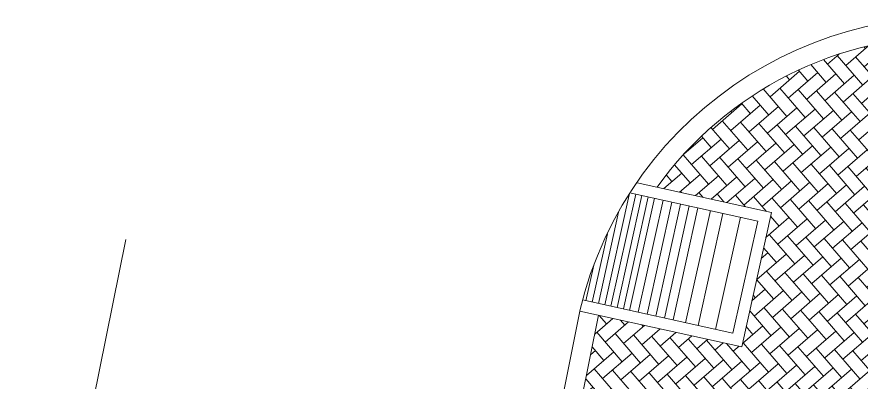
# Model space of a CAD drawing. Header units: metres. Extents: x 12093 to 20303, y 514 to 1412.
# Drawn here: x 19830.6 to 19837.22, y 736.95 to 739.81 of the extents above; entities that cross this region are included whole.
import ezdxf

# ---------------------------------------------------------------- set-up
doc = ezdxf.new("R2010")
doc.units = ezdxf.units.M
doc.linetypes.add('ACAD_ISO04W100', pattern=[30, 24, -3, 0, -3])
for name, color, linetype, lineweight in [('corte vias', 21, 'ACAD_ISO04W100', 50), ('LINEA VIA', 7, 'Continuous', 9), ('MANZANAS-ORIGINALES', 147, 'Continuous', 9), ('text.-piso', 35, 'Continuous', 5)]:
    doc.layers.add(name, color=color, linetype=linetype, lineweight=lineweight)

msp = doc.modelspace()

# ---------------------------------------------------------------- hatches: boundary and pattern name
at = {"layer": 'text.-piso', "ltscale": 5}
h = msp.add_hatch(dxfattribs=at)
h.set_pattern_fill('AR-HBONE', color=256, scale=0.001, angle=85.8762252, style=0)
h.paths.add_polyline_path([(19839.8838, 737.5282), (19840.733, 737.3475, 0.253932), (19839.0064, 739.4498), (19838.7934, 738.3908), (19837.7542, 738.5998), (19837.9673, 739.6592, 0.244302), (19835.6201, 738.4748), (19836.5168, 738.2765), (19836.2835, 737.222), (19835.161, 737.4703), (19834.9934, 736.637), (19837.0447, 736.1857), (19836.9956, 735.9412), (19838.4724, 735.6769), (19838.5099, 735.8633), (19840.5612, 735.412), (19840.7286, 736.2443), (19839.659, 736.4719)])

# ---------------------------------------------------------------- linework, layer by layer
at = {"layer": 'corte vias', "lineweight": 20}
for p, q in [((19836.5168, 738.2765), (19835.463, 738.5096)), ((19836.2835, 737.222), (19836.5168, 738.2765)), ((19835.0145, 737.5027), (19836.2835, 737.222))]:
    msp.add_line(p, q, dxfattribs=at)
at = {"layer": 'LINEA VIA', "lineweight": 20}
msp.add_line((19830.7456, 734.5345), (19831.4556, 738.0653), dxfattribs=at)
at = {"layer": 'MANZANAS-ORIGINALES'}
for p, q in [((19835.2094, 737.5518), (19835.4003, 738.4149)), ((19835.2582, 737.541), (19835.4526, 738.4197)), ((19835.307, 737.5302), (19835.5014, 738.4089)), ((19835.3559, 737.5194), (19835.5503, 738.3981)), ((19836.4095, 738.2081), (19835.4163, 738.4277)), ((19835.4047, 737.5086), (19835.5991, 738.3873)), ((19835.473, 737.4934), (19835.6674, 738.3722)), ((19835.5414, 737.4783), (19835.7358, 738.3571)), ((19835.6097, 737.4632), (19835.8041, 738.342)), ((19835.6781, 737.4481), (19835.8725, 738.3268)), ((19835.1606, 737.5626), (19835.3191, 738.2793)), ((19835.7464, 737.433), (19835.9408, 738.3117)), ((19835.8441, 737.4114), (19836.0384, 738.2901)), ((19835.9417, 737.3898), (19836.1361, 738.2685)), ((19836.0784, 737.3595), (19836.2728, 738.2383)), ((19836.2151, 737.3293), (19836.4095, 738.2081)), ((19836.2151, 737.3293), (19836.4095, 738.2081)), ((19835.1118, 737.5734), (19835.2303, 738.1092)), ((19835.0629, 737.5842), (19835.1243, 737.8615)), ((19836.2151, 737.3293), (19835.0367, 737.59)), ((19835.0145, 737.5027), (19828.3273, 704.2454)), ((19835.161, 737.4703), (19834.9934, 736.637))]:
    msp.add_line(p, q, dxfattribs=at)
for radius, start, end in [(3.001, 348.61174, 166.57154), (2.851, 89.31901, 144.23318)]:
    msp.add_arc((19837.9334, 736.8085), radius, start, end, dxfattribs=at)

doc.saveas('drawing.dxf')
